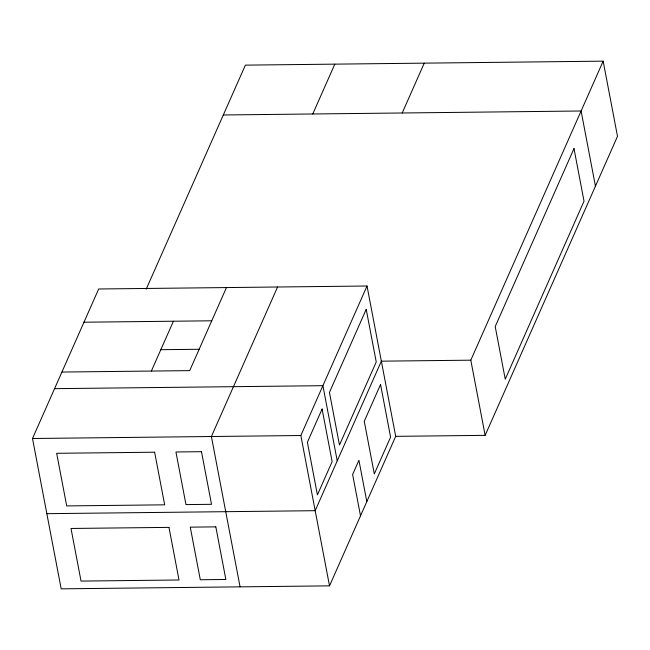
<?xml version="1.0" encoding="UTF-8"?>
<svg xmlns="http://www.w3.org/2000/svg" width="650" height="650" viewBox="0 0 650 650"><rect width="100%" height="100%" fill="white"/><g stroke="black" fill="none" stroke-linecap="round" stroke-linejoin="round"><path stroke-width="0.97" d="M32.5 438.506L98.678 288.99L367.023 286.008L395.696 436.345L329.517 585.853L61.181 588.843L32.5 438.506L300.844 435.516L367.023 286.008M146.226 289.128L245.375 65.138L603.159 61.157L617.5 136.329L485.144 435.354L395.947 436.345M151.361 371.061L173.42 321.222M226.46 287.568L189.694 370.63L61.913 372.052M312.764 113.978L334.823 64.147M277.574 286.999L211.396 436.516L240.069 586.852M402.204 112.986L424.263 63.148M381.355 361.181L315.177 510.689L46.841 513.671M485.144 435.354L470.803 360.181L603.159 61.157M223.316 114.977L581.1 110.996L595.441 186.168M83.972 322.213L211.754 320.799M160.81 349.7L199.152 349.277M381.615 361.173L470.803 360.181M54.559 388.668L322.904 385.686L337.236 460.85M366.811 501.605L358.922 460.265L352.625 474.508L360.506 515.848M300.844 435.516L329.517 585.853M322.091 409.021L307.385 442.244L317.419 494.861L332.126 461.638L322.091 409.021M366.21 309.351L329.444 392.413L339.479 445.031L376.244 361.969L366.21 309.351M380.551 384.516L364.268 421.298L374.303 473.915L390.585 437.133L380.551 384.516M573.991 148.574L495.211 326.568L505.245 379.186L584.025 201.191L573.991 148.574M154.627 452.213L56.664 453.302L66.698 505.919L164.669 504.831L154.627 452.213M201.484 451.693L175.931 451.977L185.965 504.595L211.518 504.311L201.484 451.693M168.968 527.378L71.004 528.466L81.039 581.084L179.01 579.995L168.968 527.378M215.824 526.858L190.263 527.142L200.306 579.759L225.859 579.475L215.824 526.858"/></g></svg>
